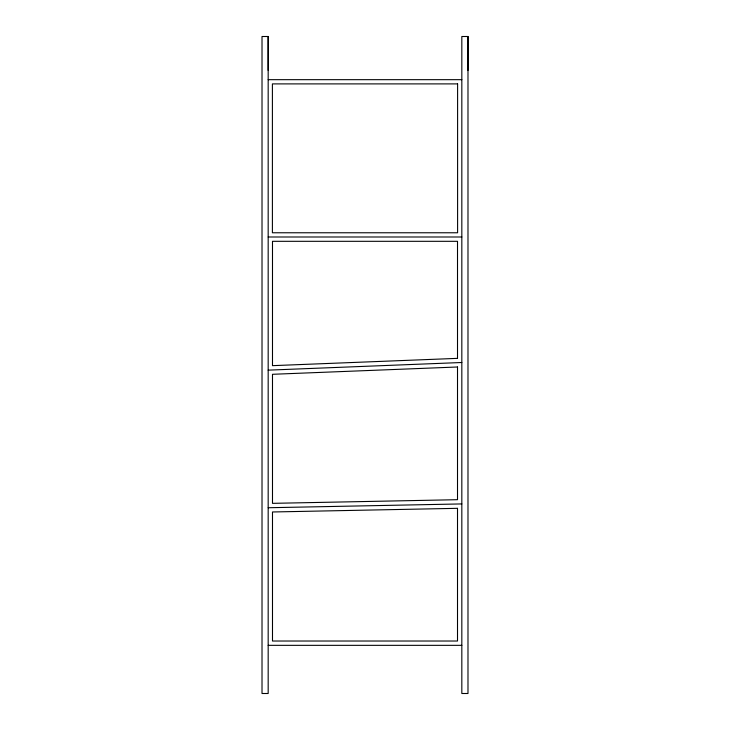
<?xml version="1.0" encoding="UTF-8"?>
<svg xmlns="http://www.w3.org/2000/svg" width="730" height="730" viewBox="0 0 730 730"><rect width="100%" height="100%" fill="white"/><g stroke="black" fill="none" stroke-linecap="round" stroke-linejoin="round"><path stroke-width="1.09" d="M268.175 70.39L268.175 36.5L262.015 36.5L262.015 693.5L268.175 693.5L268.175 36.5M467.985 70.39L467.985 36.5L461.825 36.5L461.825 693.5L467.985 693.5L467.985 36.5M268.175 370.147L461.825 362.5M268.175 507.742L461.825 503.919M268.175 79.67L461.825 79.67M268.175 236.995L461.825 236.995M268.175 645.338L461.825 645.338M457.509 358.357L272.491 365.657L272.491 241.311L457.509 241.311L457.509 358.357M457.509 366.989L272.491 374.298L272.491 503.344L457.509 499.694L457.509 366.989M457.509 508.326L272.491 511.976L272.491 641.022L457.509 641.022L457.509 508.326M457.601 83.895L272.399 83.895L272.399 232.77L457.601 232.77L457.601 83.895"/></g></svg>
